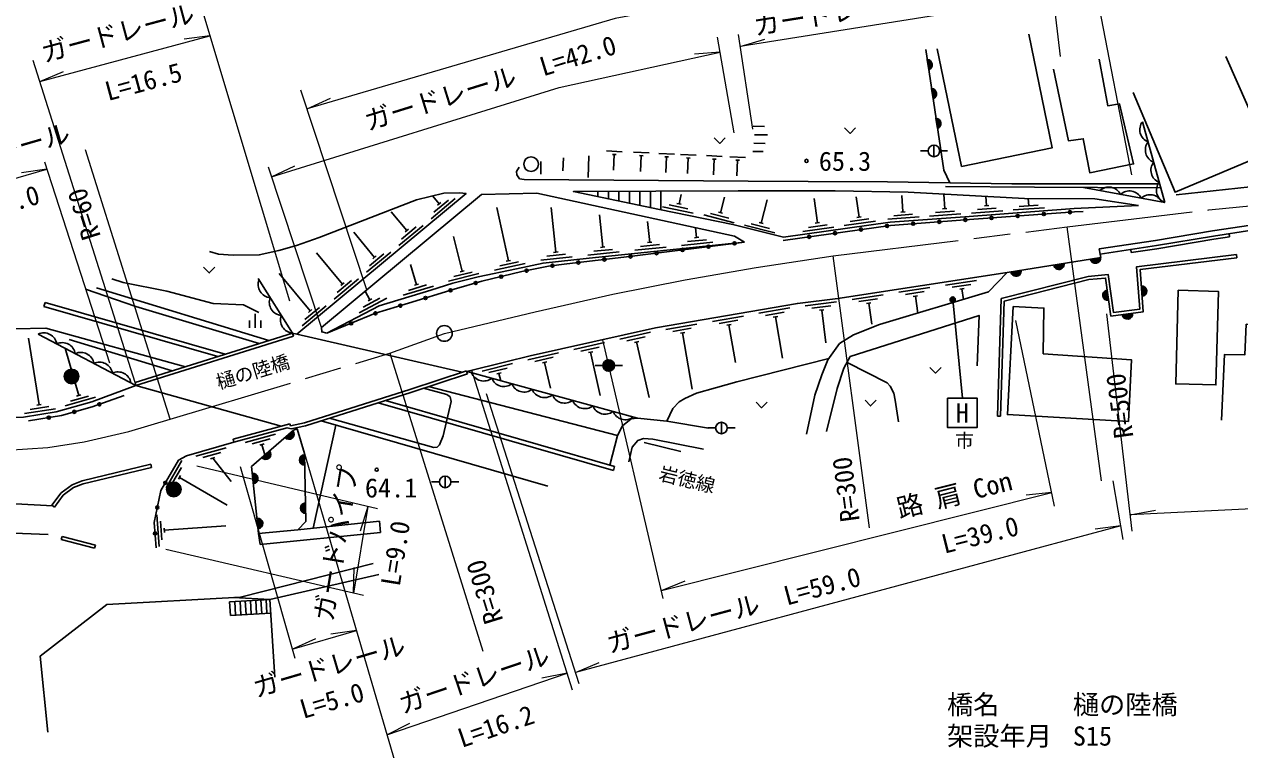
# Model space of a CAD drawing. Units: millimetres at full size, sheet at 1:1000; details may follow other scales. Extents: x 40000 to 680000, y 20000 to 380000.
# Drawn here: x 327232 to 443143, y 249447 to 318634 of the extents above; entities that cross this region are included whole.
import ezdxf
from ezdxf.enums import TextEntityAlignment as Align

# ---------------------------------------------------------------- set-up
doc = ezdxf.new("R2010")
doc.units = ezdxf.units.MM
doc.header["$LTSCALE"] = 1000
doc.linetypes.add('CHAIN', pattern=[18.5, 12, -1.5, 3.5, -1.5])
for name, color, linetype, lineweight in [('M-BGD', 7, 'Continuous', 25), ('M-BGD-EXST', 7, 'Continuous', 25), ('M-BMK', 2, 'CHAIN', 13), ('M-BMK-SRVR', 3, 'Continuous', 25), ('M-STR-HTXT', 7, 'Continuous', 13), ('M-STR-STR1', 1, 'Continuous', 25)]:
    doc.layers.add(name, color=color, linetype=linetype, lineweight=lineweight)
doc.layers.add('M-BMK-HTXT', color=7, linetype='Continuous')
doc.styles.add('ＭＳ ゴシック', font='')
doc.styles.get('ＭＳ ゴシック').set_extended_font_data('MS Gothic')

msp = doc.modelspace()

# ---------------------------------------------------------------- hatches: boundary and pattern name
at = {"layer": 'M-BGD'}
for points in [[(413342, 315269, -0.82183), (413489, 314289)], [(413756, 312504, -0.82183), (413902, 311524)], [(414179, 309672, -0.82183), (414326, 308692)], [(426404, 295833), (425416, 295676, 1)], [(429874, 296430), (428891, 296243, 0.41421), (429476, 295845, 0.41421)], [(422307, 295181), (421320, 295023, 0.41421), (421892, 294608, 0.41421)], [(430651, 292301), (430513, 293292, 0.41421), (430087, 292728, 0.41421)], [(433820, 292691), (433748, 293688, -0.41421), (434283, 293226, -0.41421)], [(431943, 290945), (432935, 291070, -0.41421), (432501, 290512, -0.41421)], [(383519, 286091, -0.41421), (382969, 285541, -0.41421), (382419, 286091, -1)], [(332436, 285047, -0.41421), (331736, 284347, -0.41421), (331036, 285047, -1)], [(352843, 279876), (352088, 279220, 0.41421), (352793, 279170, 0.41421)], [(349871, 277295), (350626, 277951, -1)], [(353981, 276580), (353960, 277579, 1)], [(342187, 274271, -0.41421), (341487, 273571, -0.41421), (340787, 274271, -1)], [(348966, 275816), (349072, 274822, 1)], [(354077, 271986), (354056, 272986, 0.41421), (353567, 272476, 0.41421)], [(349425, 271516), (349532, 270522, 0.41421), (349976, 271072, 0.41421)]]:
    msp.add_hatch(color=256, dxfattribs=at).paths.add_polyline_path(points)
at = {"layer": 'M-BGD-EXST'}
msp.add_hatch(color=256, dxfattribs=at).paths.add_polyline_path([(415991, 292503, -1), (415552, 292264, -0.41421), (415652, 292603, -0.41421)])

# ---------------------------------------------------------------- linework, layer by layer
at = {"layer": 'M-BGD'}
for p, q in [((413342, 315269), (413489, 314289)), ((413756, 312504), (413902, 311524)), ((414179, 309672), (414326, 308692)), ((396753, 308903), (397834, 308875)), ((435996, 301629), (433876, 309343)), ((396800, 307300), (397876, 307259)), ((396884, 308092), (398097, 308092)), ((381058, 306098), (381021, 304036)), ((384254, 306484), (382756, 306553)), ((383666, 306211), (383316, 306227)), ((383491, 306219), (383421, 304720)), ((386827, 306364), (385329, 306434)), ((386239, 306091), (385889, 306107)), ((386064, 306099), (385994, 304601)), ((389250, 306251), (387751, 306321)), ((391311, 306155), (389812, 306225)), ((393789, 306039), (392291, 306109)), ((396716, 306507), (397684, 306490)), ((413436, 306557), (412686, 306557)), ((413986, 307107), (413986, 306007)), ((414536, 306557), (415286, 306557)), ((376503, 305551), (376503, 304339)), ((378641, 305913), (378604, 304667)), ((388661, 305978), (388312, 305994)), ((388487, 305986), (388417, 304488)), ((390722, 305882), (390373, 305898)), ((390547, 305890), (390478, 304392)), ((393201, 305767), (392851, 305783)), ((393026, 305775), (392956, 304276)), ((396027, 305935), (394529, 306005)), ((395439, 305662), (395089, 305679)), ((395264, 305670), (395194, 304172)), ((381944, 302194), (381944, 302688)), ((382944, 301988), (382944, 302692)), ((383944, 301781), (383944, 302695)), ((384944, 301575), (384944, 302699)), ((385944, 301368), (385944, 302702)), ((386944, 301162), (386944, 302706)), ((387944, 300955), (387944, 302709)), ((428243, 303072), (435996, 301629)), ((366026, 300095), (368334, 302012)), ((366797, 301515), (366192, 302244)), ((366296, 300709), (367681, 301859)), ((366635, 301381), (366958, 301649)), ((388739, 301404), (390502, 301040)), ((389476, 301558), (389887, 301473)), ((389681, 301515), (389866, 302407)), ((393629, 300662), (394005, 302151)), ((397507, 299682), (398068, 301899)), ((402876, 299687), (402548, 302027)), ((406837, 300242), (406568, 302163)), ((411028, 300744), (410911, 302310)), ((415017, 301042), (414912, 302445)), ((419007, 301338), (418942, 302220)), ((422121, 301267), (423916, 301399)), ((423018, 301333), (422968, 302012)), ((363719, 298960), (362223, 300762)), ((373407, 296076), (372311, 301162)), ((377922, 296900), (377468, 301149)), ((382401, 297373), (382084, 300448)), ((388091, 301231), (391029, 300624)), ((392028, 300447), (394936, 299712)), ((392683, 300591), (394428, 300150)), ((393425, 300713), (393833, 300610)), ((406629, 300213), (407045, 300272)), ((409577, 300033), (412569, 300257)), ((410153, 300377), (411948, 300512)), ((410819, 300728), (411238, 300759)), ((413566, 300332), (416558, 300555)), ((414142, 300676), (415937, 300810)), ((414808, 301026), (415227, 301058)), ((417555, 300629), (420547, 300850)), ((418132, 300972), (419927, 301105)), ((418798, 301322), (419217, 301353)), ((421545, 300923), (424536, 301144)), ((362949, 297540), (365257, 299456)), ((363219, 298154), (364603, 299304)), ((363558, 298825), (363881, 299094)), ((386877, 297834), (386672, 299824)), ((391354, 298295), (391258, 299221)), ((395906, 299467), (398814, 298732)), ((396561, 299611), (398306, 299170)), ((397303, 299733), (397711, 299630)), ((401474, 298884), (404445, 299301)), ((402026, 299265), (403809, 299515)), ((402668, 299658), (403084, 299716)), ((405435, 299440), (408406, 299856)), ((405988, 299820), (407770, 300070)), ((360642, 296404), (358658, 298794)), ((368991, 295083), (368175, 298389)), ((390489, 297905), (392280, 298089)), ((391145, 298274), (391563, 298317)), ((442170, 298359), (442124, 298655)), ((357565, 293849), (355092, 296826)), ((359871, 294984), (362179, 296901)), ((360141, 295598), (361526, 296748)), ((377714, 296877), (378131, 296922)), ((380970, 296623), (383955, 296930)), ((381537, 296983), (383327, 297167)), ((382192, 297352), (382610, 297395)), ((385447, 297084), (388431, 297391)), ((386013, 297444), (387803, 297628)), ((386668, 297813), (387086, 297856)), ((389923, 297545), (392907, 297852)), ((429756, 297221), (429830, 296726)), ((432790, 296861), (432746, 297158)), ((360481, 296270), (360804, 296538)), ((364633, 293800), (364058, 295715)), ((372067, 295174), (375000, 295806)), ((372590, 295593), (374350, 295973)), ((373202, 296032), (373612, 296121)), ((376495, 296144), (379478, 296463)), ((377060, 296506), (378849, 296697)), ((420967, 294967), (429915, 296392)), ((429915, 296392), (429830, 296726)), ((429874, 296430), (429904, 296434)), ((442876, 296368), (442839, 296666)), ((354487, 291293), (351527, 294858)), ((367679, 294141), (370591, 294859)), ((368189, 294576), (369937, 295007)), ((368787, 295032), (369195, 295133)), ((334114, 293486), (350562, 288472)), ((352806, 289176), (349528, 294405)), ((356794, 292429), (359102, 294345)), ((357064, 293043), (358449, 294193)), ((357403, 293715), (357726, 293983)), ((363369, 292794), (366242, 293656)), ((363857, 293254), (365581, 293771)), ((364432, 293739), (364834, 293860)), ((413600, 293528), (410635, 293071)), ((418048, 294214), (415083, 293756)), ((417500, 293826), (415721, 293551)), ((416864, 293424), (416449, 293360)), ((416657, 293392), (416810, 292394)), ((329096, 291730), (329207, 292114)), ((346388, 287161), (329207, 292114)), ((359153, 291118), (361806, 292518)), ((359543, 291663), (361135, 292503)), ((360199, 292348), (359752, 293194)), ((360013, 292250), (360385, 292446)), ((404695, 292160), (401718, 291795)), ((409153, 292842), (406188, 292385)), ((408605, 292454), (406826, 292180)), ((413053, 293140), (411274, 292866)), ((412417, 292738), (412002, 292674)), ((412209, 292706), (412457, 291095)), ((345697, 286944), (329096, 291730)), ((349254, 289681), (349254, 291009)), ((353717, 289873), (356025, 291790)), ((353987, 290488), (355372, 291638)), ((354326, 291159), (354649, 291428)), ((400249, 291577), (397292, 291067)), ((399709, 291179), (397935, 290873)), ((404136, 291789), (402350, 291570)), ((403488, 291407), (403071, 291356)), ((403280, 291382), (403664, 288247)), ((407969, 292053), (407554, 291989)), ((407762, 292021), (408066, 290044)), ((348720, 289681), (348720, 290378)), ((349787, 289681), (349787, 290378)), ((391380, 290047), (388423, 289537)), ((395814, 290812), (392858, 290302)), ((395274, 290414), (393500, 290108)), ((394645, 290001), (394231, 289930)), ((394438, 289966), (395059, 286366)), ((399080, 290766), (398666, 290695)), ((398873, 290731), (399554, 286781)), ((328642, 282324), (327641, 288694)), ((337882, 284177), (328553, 289085)), ((386965, 289259), (384037, 288604)), ((386445, 288835), (384688, 288442)), ((390839, 289650), (389066, 289344)), ((390211, 289237), (389797, 289165)), ((390004, 289201), (390929, 283834)), ((332420, 283220), (331129, 287732)), ((331506, 288571), (341340, 285577)), ((382573, 288277), (379645, 287623)), ((382053, 287854), (380296, 287461)), ((385837, 288392), (385427, 288300)), ((385632, 288346), (386818, 283038)), ((378182, 287296), (375254, 286642)), ((377661, 286872), (375905, 286480)), ((377053, 286429), (376644, 286337)), ((376848, 286383), (377399, 283919)), ((381445, 287410), (381035, 287319)), ((381240, 287365), (382162, 283239)), ((369463, 285515), (385723, 281069)), ((373805, 286282), (370893, 285560)), ((373294, 285846), (371547, 285413)), ((372697, 285389), (372289, 285288)), ((372493, 285339), (372666, 284639)), ((382419, 286091), (381669, 286091)), ((383519, 286091), (384269, 286091)), ((383790, 279410), (365791, 284083)), ((331143, 282231), (334027, 283056)), ((331637, 282684), (333367, 283179)), ((332218, 283162), (332622, 283278)), ((327253, 281498), (330217, 281964)), ((327799, 281888), (329578, 282168)), ((328434, 282292), (328849, 282357)), ((383412, 276072), (360977, 282539)), ((383522, 276456), (361666, 282757)), ((377163, 274586), (355530, 280818)), ((393715, 280680), (393715, 279580)), ((420337, 281260), (420037, 281270)), ((351188, 279537), (348293, 278748)), ((356938, 280412), (354789, 270580)), ((393165, 280130), (392415, 280130)), ((394265, 280130), (395015, 280130)), ((346485, 278247), (343598, 277428)), ((350688, 279090), (348951, 278616)), ((350101, 278619), (349696, 278508)), ((349898, 278564), (350172, 277557)), ((386355, 278735), (389835, 277891)), ((345989, 277794), (344257, 277303)), ((345407, 277318), (345003, 277203)), ((345205, 277260), (346949, 275043)), ((354093, 271226), (353957, 277710)), ((339374, 276373), (339304, 276665)), ((342267, 277019), (340754, 274429)), ((342223, 276350), (341316, 274796)), ((383522, 276456), (383412, 276072)), ((342135, 275603), (341923, 275240)), ((342029, 275422), (346582, 272763)), ((366813, 274988), (366063, 274988)), ((367363, 275538), (367363, 274438)), ((367913, 274988), (368663, 274988)), ((321506, 273154), (329953, 272697)), ((330100, 272587), (329860, 272767)), ((339875, 271832), (340093, 268840)), ((340218, 271255), (340348, 269460)), ((353311, 270422), (361091, 271255)), ((361091, 271255), (361202, 270162)), ((329515, 269961), (321847, 270276)), ((340567, 270589), (340598, 270170)), ((340582, 270379), (346439, 270805)), ((349714, 269003), (349579, 270081)), ((349714, 269003), (361202, 270162)), ((330757, 269500), (330832, 269790)), ((333938, 268676), (330757, 269500)), ((334013, 268967), (330832, 269790)), ((334013, 268967), (333938, 268676)), ((346807, 263554), (350632, 263779)), ((346883, 262252), (346807, 263554)), ((347382, 262281), (347306, 263584)), ((347882, 262311), (347805, 263613)), ((348381, 262340), (348304, 263642)), ((348880, 262369), (348803, 263672)), ((349379, 262399), (349302, 263701)), ((349878, 262428), (349802, 263730)), ((350377, 262457), (350301, 263760)), ((351117, 256357), (350632, 263780)), ((346883, 262252), (350717, 262477))]:
    msp.add_line(p, q, dxfattribs=at)
for points in [[(414301, 316295), (416615, 305083), (425249, 306848), (423026, 317697)], [(413199, 316229), (414918, 304730), (415484, 303521)], [(425398, 314355), (426803, 307531), (428228, 307725), (428838, 304470), (433020, 305319), (431687, 311048), (430566, 310866), (429745, 315312)], [(432994, 312137), (436986, 302610), (445877, 306363), (441837, 315553)], [(405452, 308759), (405982, 308228), (406513, 308759)], [(393025, 307806), (393555, 307276), (394085, 307806)], [(445741, 306306), (446487, 303397), (437075, 302364)], [(435509, 303403), (421418, 303418), (409549, 303624), (401979, 303629), (396277, 303669), (374919, 303828), (374463, 303911), (374206, 304270), (374182, 304609), (374419, 305002)], [(353229, 289079), (369369, 302481), (368730, 302576), (367252, 302540), (364627, 301890), (355358, 298306), (353175, 297536), (351497, 297053), (349636, 296643), (347150, 296624), (345755, 296706), (344906, 296961)], [(387809, 300983), (379594, 302680), (395310, 302735), (404571, 302755), (411537, 302634), (422631, 302014), (429337, 301985), (433501, 301362)], [(415097, 303171), (423585, 303099), (435611, 303029)], [(395922, 297861), (394954, 298419), (376101, 302513), (370838, 302414), (355566, 289713), (355597, 289292), (356087, 289160)], [(429756, 297221), (435126, 298016), (440554, 298920), (444211, 299482), (445444, 299674), (448862, 300015), (452243, 300409), (456551, 300815), (461190, 301011), (466150, 301339), (473393, 301778), (481124, 301512)], [(387809, 300983), (394819, 299535), (399622, 298322)], [(428202, 300793), (427373, 300752), (416943, 299982), (409830, 299450), (399605, 298016)], [(399622, 298322), (409798, 299749), (416921, 300281), (427354, 301051), (433501, 301362)], [(429830, 296726), (435203, 297522), (440633, 298426), (444288, 298988), (445507, 299178), (448916, 299518), (452295, 299911), (456585, 300316), (461217, 300512), (466181, 300840), (473399, 301277), (481124, 301012)], [(432790, 296861), (435250, 297225), (440680, 298130), (442170, 298359)], [(356087, 289160), (360726, 291069), (363887, 292047), (368231, 293365), (370879, 294138), (374685, 295044), (377218, 295563), (378965, 295785), (384945, 296481), (395922, 297861)], [(356087, 289160), (361071, 291791), (365988, 293267), (368112, 293938), (370531, 294536), (374181, 295323), (376708, 295865), (381090, 296334), (395922, 297861)], [(303050, 296246), (326343, 289575), (329273, 289637), (342593, 285970)], [(442839, 296666), (433317, 295503), (433608, 291458), (431115, 291143), (430612, 294756), (428706, 294586), (420400, 292477), (420037, 281270)], [(442876, 296368), (433637, 295240), (433928, 291196), (430859, 290809), (430354, 294432), (428756, 294289), (420692, 292242), (420337, 281260)], [(344335, 295457), (344865, 294926), (345396, 295457)], [(420967, 294967), (404818, 292477), (400964, 292005), (387440, 289672), (375473, 286998), (373169, 286433), (369422, 285505)], [(401841, 279532), (402611, 283270), (403300, 285193), (403858, 286630), (404985, 288194), (406311, 289003), (408778, 289997), (419197, 293107), (420967, 294967)], [(333082, 293358), (337858, 291717), (349642, 288183)], [(335567, 294369), (336672, 294000), (340834, 293177), (345241, 292005), (348146, 291875), (349598, 291160)], [(418093, 286054), (418294, 290867), (406003, 286934), (405382, 285840), (404739, 283885), (403748, 279801)], [(453500, 281239), (453677, 285284), (454356, 285311), (454437, 288495), (452291, 288563), (452332, 289757), (443776, 290029), (443640, 287110), (441685, 287137), (441394, 280887)], [(289901, 289381), (295446, 287685), (305788, 284601), (312770, 282828), (316660, 281927), (321178, 281175), (323090, 281025), (327147, 281178), (330271, 281669), (333660, 282639), (337882, 284177)], [(388525, 280767), (389075, 281985), (389679, 282629), (390218, 282951), (391329, 283458), (393156, 283957), (395200, 284536), (403948, 286756)], [(405693, 286387), (409535, 284448), (409814, 284120), (410163, 283448), (410276, 282794), (410592, 280732)], [(413605, 285894), (414135, 285364), (414665, 285894)], [(327641, 280801), (330773, 281328), (333710, 282145), (336744, 283239)], [(365298, 283921), (367532, 283324), (367840, 283095), (367926, 282658), (367183, 279384), (366814, 278531), (366600, 278302), (366286, 278268), (356328, 281070)], [(397016, 282590), (397546, 282060), (398076, 282590)], [(407418, 282772), (407948, 282242), (408478, 282772)], [(383072, 276586), (383790, 279410), (384269, 280328), (385102, 281000), (385723, 281069), (388525, 280767), (392472, 280123)], [(352909, 279933), (348898, 276450), (349579, 270081)], [(352909, 279933), (353246, 280041), (353957, 277710)], [(341938, 277052), (342695, 277484), (347224, 278768)], [(384891, 276888), (385191, 278300), (385728, 278947), (386288, 279113), (387164, 279050), (392005, 278104)], [(339801, 268710), (339626, 271129), (340247, 274156), (341938, 277052)], [(329860, 272767), (330733, 273934), (331790, 274708), (332748, 275076), (339304, 276665)], [(330100, 272587), (330946, 273718), (331935, 274442), (332838, 274789), (339374, 276373)], [(349579, 270081), (353311, 270422), (354093, 271226)], [(329491, 251110), (328752, 258376), (335102, 263307), (347864, 263993), (360492, 267203)], [(347182, 263956), (350632, 263780), (361053, 266150)]]:
    msp.add_lwpolyline(points, dxfattribs=at)
for points in [[(437284, 293261), (441118, 293159), (440880, 284232), (437046, 284334)], [(421547, 291722), (420991, 281409), (432526, 280763), (432837, 286628), (424409, 287209), (424467, 291565)]]:
    msp.add_lwpolyline(points, close=True, dxfattribs=at)
for centre, radius in [((413986, 306557), 550), ((375565, 305296), 700), ((401829, 305607), 150), ((419478, 300169), 150), ((421972, 300353), 150), ((424465, 300537), 150), ((426958, 300721), 150), ((407032, 299058), 150), ((409508, 299405), 150), ((411999, 299612), 150), ((414492, 299799), 150), ((416985, 299985), 150), ((402081, 298364), 150), ((404557, 298711), 150), ((387522, 296805), 150), ((390002, 297117), 150), ((392483, 297429), 150), ((394963, 297741), 150), ((377594, 295610), 150), ((380075, 295914), 150), ((382558, 296203), 150), ((385042, 296494), 150), ((372705, 294572), 150), ((375140, 295137), 150), ((367882, 293259), 150), ((370281, 293963), 150), ((365490, 292533), 150), ((360711, 291063), 150), ((363099, 291803), 150), ((358399, 290112), 150), ((382969, 286091), 550), ((331736, 285047), 700), ((332000, 281669), 150), ((334392, 282391), 150), ((329564, 281124), 150), ((393715, 280130), 550), ((360838, 276149), 150), ((340678, 274893), 150), ((341487, 274271), 700), ((367363, 274988), 550), ((339916, 272543), 150), ((339702, 270075), 150)]:
    msp.add_circle(centre, radius, dxfattribs=at)
for centre, radius, start, end in [((413319, 314764), 505, 289.6731, 87.33129), ((413732, 312000), 505, 289.6731, 87.33129), ((414156, 309168), 505, 289.6731, 87.33129), ((434864, 308578), 1250, 142.23671, 248.49691), ((435394, 306649), 1250, 142.23671, 248.49691), ((435924, 304721), 1250, 142.23671, 248.49691), ((430660, 301859), 1250, 26.32961, 132.58981), ((432626, 301494), 1250, 26.32961, 132.58981), ((436454, 302792), 1250, 142.23671, 248.49691), ((434592, 301128), 1250, 26.32961, 132.58981), ((425910, 295754), 500, 189.04564, 9.04564), ((429382, 296336), 500, 190.74133, 10.74133), ((421813, 295102), 500, 189.04564, 9.04564), ((350786, 293811), 1250, 158.95088, 265.21109), ((430582, 292797), 500, 97.92416, 277.92416), ((433784, 293190), 500, 274.1209, 94.1209), ((351848, 292116), 1250, 158.95088, 265.21109), ((432439, 291008), 500, 187.18118, 7.18118), ((352910, 290422), 1250, 158.95088, 265.21109), ((329088, 287955), 1250, 9.12131, 115.38152), ((330858, 287024), 1250, 9.12131, 115.38152), ((332628, 286093), 1250, 9.12131, 115.38152), ((334398, 285162), 1250, 9.12131, 115.38152), ((336168, 284231), 1250, 9.12131, 115.38152), ((371040, 285862), 1250, 201.57514, 307.83535), ((372969, 285334), 1250, 201.57514, 307.83535), ((374898, 284806), 1250, 201.57514, 307.83535), ((376827, 284279), 1250, 201.57514, 307.83535), ((378757, 283751), 1250, 201.57514, 307.83535), ((380686, 283224), 1250, 201.57514, 307.83535), ((382615, 282696), 1250, 201.57514, 307.83535), ((384544, 282169), 1250, 201.57514, 307.83535), ((352465, 279548), 500, 220.96939, 40.96939), ((350249, 277623), 500, 220.96939, 40.96939), ((353970, 277079), 500, 91.20248, 271.20248), ((349019, 275319), 500, 276.10476, 96.10476), ((354067, 272486), 500, 91.20248, 271.20248), ((349479, 271019), 500, 276.10476, 96.10476)]:
    msp.add_arc(centre, radius, start, end, dxfattribs=at)
at = {"layer": 'M-BGD-EXST'}
msp.add_line((415771, 292383), (416692, 282977), dxfattribs=at)
msp.add_lwpolyline([(415286, 282977), (418099, 282977), (418099, 280165), (415286, 280165)], close=True, dxfattribs=at)
msp.add_circle((415771, 292383), 250, dxfattribs=at)
at = {"layer": 'M-BMK'}
msp.add_lwpolyline([(325608, 278016), (329481, 278284), (332950, 278821), (337186, 279788), (341129, 280959), (362104, 287275), (367294, 289149), (375953, 291205), (383349, 292882), (390247, 294249), (397021, 295429), (404376, 296543), (426698, 299316), (440203, 300933), (455559, 302427)], dxfattribs=at)
at = {"layer": 'M-BMK-SRVR'}
msp.add_circle((367294, 289149), 750, dxfattribs=at)
at = {"layer": 'M-STR-HTXT'}
for p, q in [((432862, 304281), (428267, 327932)), ((426053, 315579), (425237, 322348)), ((425366, 321275), (395513, 316503)), ((344309, 319583), (352516, 292256)), ((396696, 308628), (395340, 317651)), ((328708, 313169), (344924, 317534)), ((344924, 317534), (342488, 317232)), ((394918, 308292), (393356, 317399)), ((395513, 316503), (397859, 317224)), ((393601, 315972), (391153, 315784)), ((337792, 284463), (328072, 315179)), ((328708, 313169), (330966, 314131)), ((359907, 293323), (353618, 312353)), ((354202, 310586), (356439, 311598)), ((341129, 280959), (333062, 306657)), ((329164, 305518), (335367, 286345)), ((355566, 289713), (350509, 305021)), ((350813, 304100), (353034, 305146)), ((320840, 302333), (329393, 304812)), ((329393, 304812), (326963, 304463)), ((429976, 275088), (426698, 299316)), ((407848, 270613), (404376, 296543)), ((432893, 270275), (430469, 291030)), ((425482, 272682), (421792, 290370)), ((388174, 263862), (382411, 288548)), ((362104, 287275), (370946, 258845)), ((379500, 255114), (369928, 285630)), ((380146, 255743), (371314, 283387)), ((353957, 277710), (362547, 248403)), ((360914, 272417), (343696, 276484)), ((347820, 276460), (353041, 258164)), ((432015, 269506), (431080, 275091)), ((387997, 264622), (425211, 273982)), ((425211, 273982), (422770, 273720)), ((359990, 272635), (358633, 264363)), ((359990, 272635), (359259, 270291)), ((432710, 271839), (435122, 272299)), ((431799, 270792), (379806, 256808)), ((431799, 270792), (429363, 270491)), ((359584, 264141), (340742, 268528)), ((358633, 264363), (358689, 266817)), ((387997, 264622), (390271, 265546)), ((352793, 259031), (358906, 260823)), ((358906, 260823), (356477, 260467)), ((352793, 259031), (355030, 260043)), ((379806, 256808), (382065, 257769)), ((361821, 250879), (378993, 256732)), ((378993, 256732), (376582, 256271)), ((361821, 250879), (364012, 251986))]:
    msp.add_line(p, q, dxfattribs=at)
for points in [[(428605, 326192), (412871, 324619), (383568, 319199), (354202, 310586)], [(350813, 304100), (378253, 312601), (393601, 315972)], [(559801, 269556), (481794, 274256), (432710, 271839)]]:
    msp.add_lwpolyline(points, dxfattribs=at)
at = {"layer": 'M-STR-STR1'}
for p, q in [((337792, 284463), (352806, 289176)), ((337882, 284177), (352896, 288890)), ((352806, 289176), (368988, 285451)), ((352896, 288890), (352806, 289176)), ((369396, 285585), (369489, 285300)), ((337882, 284177), (337792, 284463)), ((337882, 284177), (351740, 280309)), ((347145, 279057), (352557, 280531)), ((352614, 280340), (352557, 280531)), ((347224, 278768), (352303, 280151)), ((352303, 280151), (352679, 280047)), ((347224, 278768), (347145, 279057))]:
    msp.add_line(p, q, dxfattribs=at)
for points in [[(352614, 280340), (353965, 280638), (363987, 283805), (369396, 285585)], [(352679, 280047), (354043, 280348), (364079, 283519), (369489, 285300)]]:
    msp.add_lwpolyline(points, dxfattribs=at)

# ---------------------------------------------------------------- texts
at = {"layer": 'M-BGD', "style": 'ＭＳ ゴシック'}
for s, p in [('65.3', (405501, 304112)), ('64.1', (362211, 272952))]:
    msp.add_text(s, height=1833, dxfattribs=at).set_placement(p, align=Align.BOTTOM_CENTER)
at = {"layer": 'M-BGD-EXST', "style": 'ＭＳ ゴシック'}
for s, height, p in [('H', 1833, (416692, 281571)), ('市', 1320, (416895, 278932))]:
    msp.add_text(s, height=height, dxfattribs=at).set_placement(p, align=Align.MIDDLE_CENTER)
at = {"layer": 'M-BMK-HTXT', "style": 'ＭＳ ゴシック'}
for s, rotation, p in [('樋の陸橋', 16.758, (345881, 283440)), ('岩徳線', 346.368, (387570, 274819))]:
    msp.add_text(s, height=1320, rotation=rotation, dxfattribs=at).set_placement(p, align=Align.BOTTOM_LEFT)
at = {"layer": 'M-STR-HTXT', "style": 'ＭＳ ゴシック'}
for s, rotation, p in [('ガードレール\u3000L=29.0', 9.082, (409391, 319014)), ('ガードレール', 15.062, (336519, 316404)), ('ガードレール\u3000L=42.0', 17.213, (372100, 311652)), ('L=16.5', 15.062, (338976, 311753)), ('ガードレール', 16.159, (324709, 304879)), ('L=9.0', 16.159, (326028, 300177)), ('R=60', 107.429, (334320, 300963)), ('R=500', 97.705, (433142, 282431)), ('R=300', 97.627, (407036, 274468)), ('ガードパイプ', 80.683, (358403, 268921)), ('路 肩 Con', 14.118, (416283, 272358)), ('L=39.0', 14.118, (418740, 268514)), ('L=9.0', 80.683, (364073, 267934)), ('R=300', 107.276, (372523, 264936)), ('ガードレール\u3000L=59.0', 15.054, (395254, 261359)), ('ガードレール', 16.335, (356708, 255999)), ('ガードレール', 18.824, (370595, 254767)), ('L=5.0', 16.335, (356979, 252731)), ('L=16.2', 18.824, (372674, 250299))]:
    msp.add_text(s, height=1833, rotation=rotation, dxfattribs=at).set_placement(p, align=Align.BOTTOM_CENTER)
for s, p in [('橋名', (415229, 252285)), ('樋の陸橋', (427229, 252285)), ('架設年月', (415229, 249285)), ('S15', (427229, 249285))]:
    msp.add_text(s, height=1833, dxfattribs=at).set_placement(p, align=Align.BOTTOM_LEFT)

doc.saveas('drawing.dxf')
